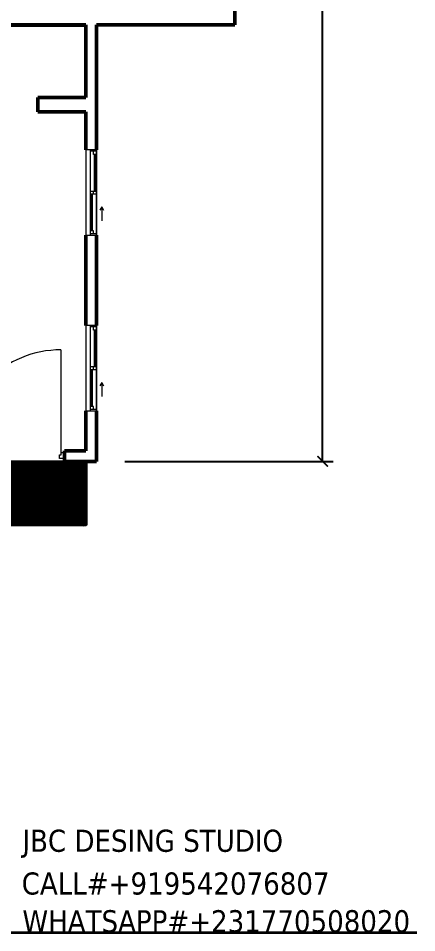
# Model space of a CAD drawing. Header units: inches. Extents: x 8351 to 42256, y 21052 to 33437.
# Drawn here: x 32541 to 32765, y 29308 to 29824 of the extents above; entities that cross this region are included whole.
import ezdxf

# ---------------------------------------------------------------- set-up
doc = ezdxf.new("R2010")
doc.units = ezdxf.units.IN
doc.header["$MEASUREMENT"] = 0
for name, color, linetype, lineweight in [('A-DIM', 7, 'Continuous', 25), ('A-DOOR', 10, 'Continuous', 13), ('A-DOOR-FRAM', 31, 'Continuous', 20), ('A-GLAZ', 160, 'Continuous', 13), ('A-TEXT', 7, 'Continuous', 25), ('A-WALL', 7, 'Continuous', 35)]:
    doc.layers.add(name, color=color, linetype=linetype, lineweight=lineweight)
doc.styles.add('PDF Tahoma', font='tahoma.ttf')
doc.styles.get("Standard").update_dxf_attribs({"font": 'consolab.ttf', "height": 11})
doc.dimstyles.get("Standard").update_dxf_attribs({"dimtxt": 11, "dimasz": 6, "dimexe": 6, "dimexo": 16, "dimgap": 0.09, "dimtad": 0, "dimdec": 0, "dimzin": 0, "dimdsep": 46, "dimlunit": 4, "dimtxsty": 'Standard', "dimblk": 'ARCHTICK', "dimcen": 0.09, "dimclrd": 256, "dimclre": 256, "dimclrt": 256, "dimadec": 0, "dimazin": 0, "dimtfac": 1, "dimtdec": 0, "dimtix": 1, "dimtofl": 0, "dimtmove": 0, "dimatfit": 2, "dimldrblk": 'ARCHTICK', "dimfxl": 1, "dimtolj": 1, "dimtzin": 0, "dimlwd": -1, "dimlwe": -1, "dimarcsym": 0})

# ---------------------------------------------------------------- blocks, each defined once
blk = doc.blocks.new('M_Window-Sliding-Double - 1500 x 1200mm 3-331050-B-FLOOR-PLAN')
at = {"layer": 'A-GLAZ'}
for p, q in [((8, 5.85), (10, 6.85)), ((8, 5.85), (10, 4.85)), ((8, 5.85), (16, 5.85)), ((24, 2.85), (-24, 2.85)), ((-24, -3.15), (24, -3.15))]:
    blk.add_line(p, q, dxfattribs=at)
at = {"layer": 'A-GLAZ', "lineweight": 20}
for p, q in [((-24, 2.85), (-24, -3.15)), ((-24, 2.85), (-21.5, 2.85)), ((-23.25, 2.85), (-23.25, -0.65)), ((-21.5, 1.1), (-23.25, 1.1)), ((-21.5, 2.85), (-21.5, 1.1)), ((-0.875, -0.65), (-0.875, 2.85)), ((-0.875, 2.85), (0.875, 2.85)), ((0.875, 1.1), (-0.875, 1.1)), ((0.875, 2.85), (0.875, -0.65)), ((21.5, 1.1), (21.5, -0.65)), ((23.25, 1.1), (21.5, 1.1)), ((23.25, 2.85), (24, 2.85)), ((23.25, 2.85), (23.25, -0.65)), ((24, -3.15), (24, 2.85)), ((-24, -0.65), (-23.25, -0.65)), ((-0.875, -0.65), (0.875, -0.65)), ((21.5, -0.65), (24, -0.65))]:
    blk.add_line(p, q, dxfattribs=at)
at = {"layer": 'A-GLAZ', "lineweight": 9}
for p, q in [((-21.5, 2.85), (-0.875, 2.85)), ((0.875, 2.85), (23.25, 2.85)), ((-23.25, -0.65), (-0.875, -0.65)), ((0.875, -0.65), (21.5, -0.65))]:
    blk.add_line(p, q, dxfattribs=at)
at = {"layer": 'A-GLAZ', "lineweight": 30}
for p, q in [((-21.5, 1.975), (-0.875, 1.975)), ((0.875, 0.225), (21.5, 0.225))]:
    blk.add_line(p, q, dxfattribs=at)
blk = doc.blocks.new('Garage - Timber Side Hung _2_ - 2271 x 2052mm-334474-B-FLOOR-PLAN')
at = {"layer": 'A-DOOR', "lineweight": 9}
for p, q in [((-57.91, -59.83), (-57.91, -2.02)), ((57.91, -59.83), (57.91, -2.02))]:
    blk.add_line(p, q, dxfattribs=at)
for centre, start, end in [((-57.91, -1.98), 270, 0), ((57.91, -1.98), 180, 270)]:
    blk.add_arc(centre, 57.85, start, end, dxfattribs=at)
at = {"layer": 'A-DOOR-FRAM'}
for p, q in [((-60, 1.49), (-57.17, 1.49)), ((-60, -2.02), (-60, 1.49)), ((-57.17, 1.49), (-57.17, -0.64)), ((57.17, 1.49), (60, 1.49)), ((57.17, -0.64), (57.17, 1.49)), ((60, 1.49), (60, -2.02)), ((-58.03, -2.02), (-60, -2.02)), ((-58.03, -0.64), (-58.03, -2.02)), ((-57.17, -0.64), (-58.03, -0.64)), ((58.03, -0.64), (57.17, -0.64)), ((58.03, -2.02), (58.03, -0.64)), ((60, -2.02), (58.03, -2.02))]:
    blk.add_line(p, q, dxfattribs=at)
blk = doc.blocks.new('_ArchTick')
at = {"color": 0, "linetype": 'ByBlock', "const_width": 0.15}
blk.add_lwpolyline([(-0.5, -0.5), (0.5, 0.5)], dxfattribs=at)
blk = doc.blocks.new('*D75')
at = {"layer": 'A-DIM', "transparency": 16777216}
for p, q in [((32678.66, 30192), (32718.2, 30192)), ((32712.2, 30192), (32712.2, 29909.91)), ((32712.2, 29574), (32712.2, 29856.09)), ((32600.66, 29574), (32718.2, 29574))]:
    blk.add_line(p, q, dxfattribs=at)
at = {"layer": 'Defpoints', "color": 0, "transparency": 16777216}
for p in [(32662.66, 30192), (32584.66, 29574), (32712.2, 29574)]:
    blk.add_point(p, dxfattribs=at)
at = {"layer": 'A-DIM', "transparency": 16777216, "xscale": 6, "yscale": 6, "zscale": 6}
for p, rotation in [((32712.2, 30192), 90), ((32712.2, 29574), 270)]:
    blk.add_blockref('_ArchTick', p, dxfattribs=dict(at, rotation=rotation))
at = {"layer": 'A-DIM', "transparency": 16777216, "insert": (32712.2, 29883), "char_height": 11, "attachment_point": 5, "rotation": 90}
blk.add_mtext('\\A1;51\'-6"', dxfattribs=at)

msp = doc.modelspace()

# ---------------------------------------------------------------- hatches: boundary and pattern name
at = {"layer": 'A-WALL', "transparency": 33554687}
h = msp.add_hatch(dxfattribs=at)
h.set_pattern_fill('GRATE', color=8, scale=26, angle=268)
h.set_pattern_definition([(268, (29272.9167, 29272.9167), (0.81200505, -0.02835584), []), (358, (29272.9167, 29272.9167), (0.1134234, 3.2480202), [])])
h.paths.add_polyline_path([(32434.66, 29538), (32578.66, 29538), (32578.66, 29574), (32434.66, 29574)])
h.paths.add_polyline_path([(32493.08, 29550.65), (32517.06, 29550.64), (32517.06, 29563.6), (32493.08, 29563.61)], flags=24)

# ---------------------------------------------------------------- linework, layer by layer
at = {"layer": 'A-WALL', "lineweight": 50}
for p, q in [((32662.66, 29820), (32662.66, 29844)), ((32434.66, 29820), (32578.66, 29820)), ((32578.66, 29819.81), (32434.66, 29819.81)), ((32578.66, 29820), (32578.66, 29779)), ((32584.66, 29820), (32662.66, 29820)), ((32584.66, 29749.5), (32584.66, 29820)), ((32578.66, 29779), (32551.66, 29779)), ((32551.66, 29779), (32551.66, 29771)), ((32551.66, 29771), (32578.66, 29771)), ((32578.66, 29771), (32578.66, 29749.5)), ((32578.66, 29701.5), (32578.66, 29650.5)), ((32584.66, 29650.5), (32584.66, 29701.5)), ((32578.66, 29602.5), (32578.66, 29580)), ((32584.66, 29574), (32584.66, 29602.5)), ((32578.66, 29580), (32566.66, 29580)), ((32566.66, 29580), (32566.66, 29574)), ((32566.66, 29574), (32584.66, 29574)), ((32578.66, 29574), (32578.66, 29538))]:
    msp.add_line(p, q, dxfattribs=at)
at = {"layer": 'A-WALL'}
msp.add_line((32765.23, 29308.3), (32483.43, 29308.3), dxfattribs=at)
msp.add_lwpolyline([(32434.66, 29574), (32578.66, 29574), (32578.66, 29538), (32434.66, 29538)], close=True, dxfattribs=at)

# ---------------------------------------------------------------- block references
at = {"layer": 'A-DOOR', "rotation": 180}
msp.add_blockref('Garage - Timber Side Hung _2_ - 2271 x 2052mm-334474-B-FLOOR-PLAN', (32506.66, 29577), dxfattribs=at)
at = {"layer": 'A-GLAZ', "rotation": 269.9999999999999}
for p in [(32581.81, 29725.5), (32581.81, 29626.5)]:
    msp.add_blockref('M_Window-Sliding-Double - 1500 x 1200mm 3-331050-B-FLOOR-PLAN', p, dxfattribs=at)

# ---------------------------------------------------------------- texts
at = {"layer": 'A-TEXT', "char_height": 12.4604, "attachment_point": 7, "style": 'PDF Tahoma'}
for s, insert in [('JBC DESING STUDIO', (32542.9, 29350.49)), ('CALL#+919542076807', (32542.52, 29329.57)), ('WHATSAPP#+231770508020', (32542.9, 29308.3))]:
    msp.add_mtext(s, dxfattribs=dict(at, insert=insert))

# ---------------------------------------------------------------- dimensions: what is measured, and where the dimension line sits
at = {"layer": 'A-DIM'}
dim = msp.add_linear_dim(base=(32712.2, 29574), p1=(32662.66, 30192), p2=(32584.66, 29574), angle=90, dimstyle='Standard', dxfattribs=at)
dim.commit()
dim.dimension.update_dxf_attribs({"geometry": '*D75', "text_midpoint": (32712.2, 29883)})

doc.saveas('drawing.dxf')
